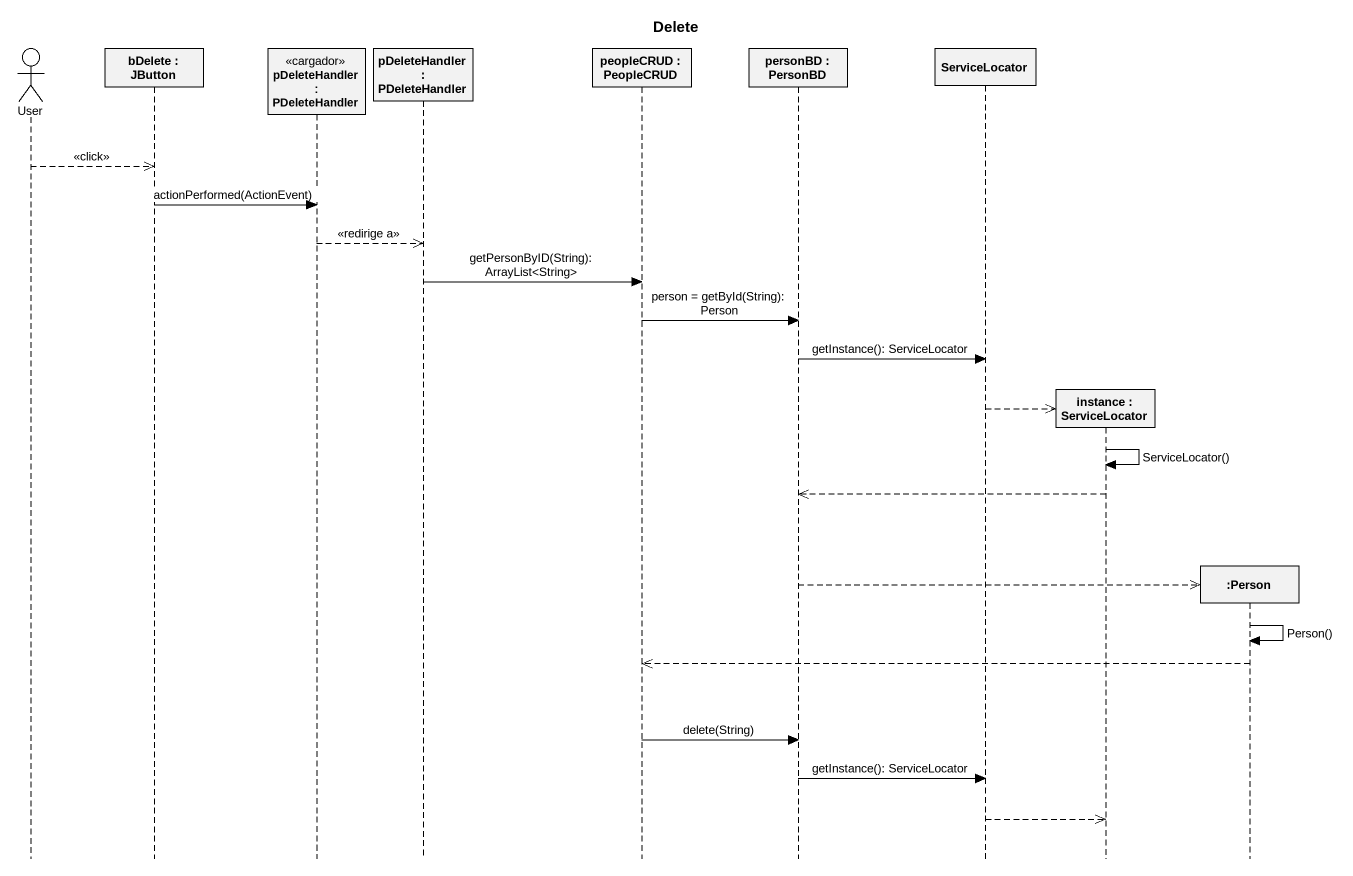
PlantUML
@startuml
title Delete
hide footbox
actor User
participant "bDelete : JButton" as bDelete
participant "pDeleteHandler : PDeleteHandler" as pDeleteHandler <<cargador>>
participant "pDeleteHandler : PDeleteHandler" as pDeleteHandler_2
participant "peopleCRUD : PeopleCRUD" as peopleCRUD
participant "personBD : PersonBD" as personBD
participant ServiceLocator
participant "instance : ServiceLocator" as instance
participant ":Person" as Person_

User -->> bDelete : <<click>>
bDelete -> pDeleteHandler : actionPerformed(ActionEvent)
pDeleteHandler -->> pDeleteHandler_2 : <<redirige a>>
pDeleteHandler_2 -> peopleCRUD : getPersonByID(String): ArrayList<String>
peopleCRUD -> personBD : person = getById(String): Person
personBD -> ServiceLocator : getInstance(): ServiceLocator
ServiceLocator -->> instance **
instance -> instance : ServiceLocator()
instance -->> personBD
personBD -->> Person_ **
Person_ -> Person_ : Person()
Person_ -->> peopleCRUD
peopleCRUD -> personBD : delete(String)
personBD -> ServiceLocator : getInstance(): ServiceLocator
ServiceLocator -->> instance
@enduml
